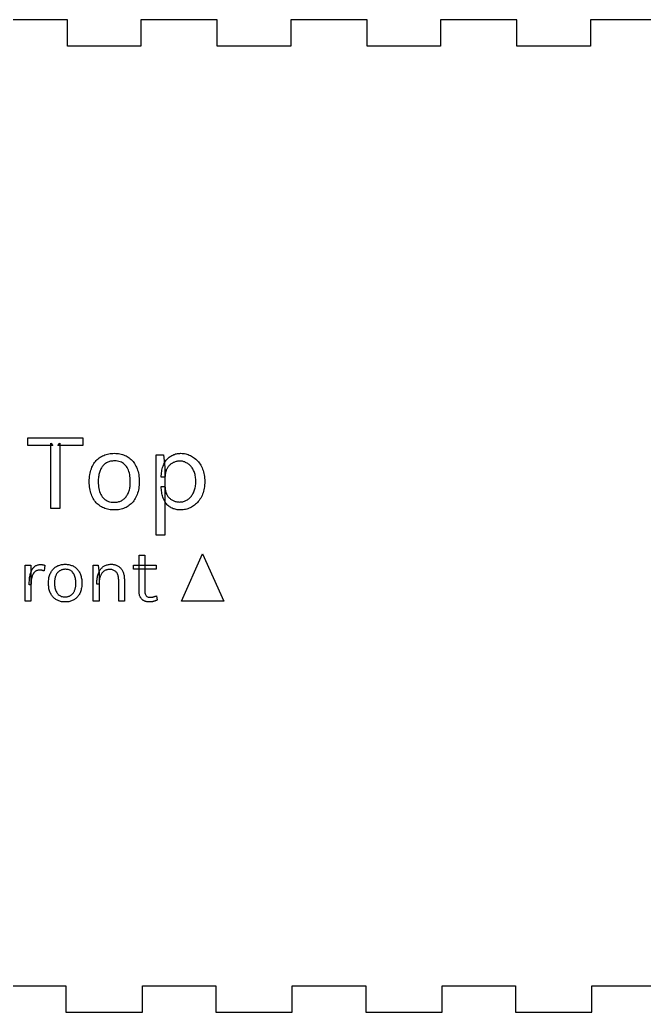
# Model space of a CAD drawing. Header units: millimetres. Extents: x 0 to 281, y 0 to 211.
# Drawn here: x 69.6 to 136.1, y 0 to 105.6 of the extents above; entities that cross this region are included whole.
import ezdxf

# ---------------------------------------------------------------- set-up
doc = ezdxf.new("R2010")
doc.units = ezdxf.units.MM
doc.layers.add('CUT', color=1, linetype='Continuous')
doc.layers.add('ENGRAVE', color=5, linetype='Continuous')

msp = doc.modelspace()

# ---------------------------------------------------------------- linework, layer by layer
at = {"layer": 'CUT'}
for p, q in [((74.66, 105.6), (66.54, 105.6)), ((74.66, 102.8), (74.66, 105.6)), ((90.62, 105.6), (82.49, 105.6)), ((82.49, 105.6), (82.49, 102.8)), ((90.62, 102.8), (90.62, 105.6)), ((106.57, 105.6), (98.44, 105.6)), ((98.44, 105.6), (98.44, 102.8)), ((106.57, 102.8), (106.57, 105.6)), ((122.52, 105.6), (114.4, 105.6)), ((114.4, 105.6), (114.4, 102.8)), ((122.52, 102.8), (122.52, 105.6)), ((138.47, 105.6), (130.35, 105.6)), ((130.35, 105.6), (130.35, 102.8)), ((82.49, 102.8), (74.66, 102.8)), ((98.44, 102.8), (90.62, 102.8)), ((114.4, 102.8), (106.57, 102.8)), ((130.35, 102.8), (122.52, 102.8)), ((66.69, 2.8), (74.51, 2.8)), ((74.51, 2.8), (74.51, 0)), ((82.64, 0), (82.64, 2.8)), ((82.64, 2.8), (90.47, 2.8)), ((90.47, 2.8), (90.47, 0)), ((98.59, 0), (98.59, 2.8)), ((98.59, 2.8), (106.42, 2.8)), ((106.42, 2.8), (106.42, 0)), ((114.55, 0), (114.55, 2.8)), ((114.55, 2.8), (122.37, 2.8)), ((122.37, 2.8), (122.37, 0)), ((130.5, 0), (130.5, 2.8)), ((130.5, 2.8), (138.4, 2.8)), ((74.51, 0), (82.64, 0)), ((90.47, 0), (98.59, 0)), ((106.42, 0), (114.55, 0)), ((122.37, 0), (130.5, 0))]:
    msp.add_line(p, q, dxfattribs=at)
at = {"layer": 'ENGRAVE'}
for p, q in [((70.46, 60.32), (70.46, 61.12)), ((70.46, 61.12), (76.31, 61.12)), ((73.12, 60.32), (70.46, 60.32)), ((72.91, 53.59), (72.91, 60.54)), ((72.91, 60.54), (73.12, 60.32)), ((73.12, 60.32), (73.12, 60.32)), ((73.63, 60.32), (73.84, 60.54)), ((76.31, 60.32), (73.63, 60.32)), ((73.84, 60.54), (73.84, 53.59)), ((76.31, 61.12), (76.31, 60.32)), ((78.28, 59.13), (78.4, 59.19)), ((78.4, 59.19), (78.53, 59.25)), ((78.53, 59.25), (78.65, 59.3)), ((78.65, 59.3), (78.79, 59.34)), ((78.79, 59.34), (78.92, 59.38)), ((78.92, 59.38), (79.06, 59.41)), ((79.06, 59.41), (79.2, 59.44)), ((79.2, 59.44), (79.35, 59.45)), ((79.35, 59.45), (79.5, 59.46)), ((79.5, 59.46), (79.65, 59.47)), ((79.65, 59.47), (79.65, 59.47)), ((79.65, 59.47), (79.8, 59.46)), ((79.8, 59.46), (79.95, 59.45)), ((79.95, 59.45), (80.1, 59.44)), ((80.1, 59.44), (80.24, 59.41)), ((80.24, 59.41), (80.38, 59.38)), ((80.38, 59.38), (80.51, 59.34)), ((80.51, 59.34), (80.64, 59.3)), ((80.64, 59.3), (80.77, 59.25)), ((80.77, 59.25), (80.9, 59.19)), ((80.9, 59.19), (81.02, 59.13)), ((84.12, 50.77), (84.12, 59.32)), ((84.12, 59.32), (84.9, 59.32)), ((84.9, 59.32), (85.05, 57.98)), ((85.59, 59.12), (85.68, 59.18)), ((85.68, 59.18), (85.78, 59.23)), ((85.78, 59.23), (85.87, 59.28)), ((85.87, 59.28), (85.98, 59.33)), ((85.98, 59.33), (86.08, 59.36)), ((86.08, 59.36), (86.18, 59.4)), ((86.18, 59.4), (86.29, 59.42)), ((86.29, 59.42), (86.4, 59.44)), ((86.4, 59.44), (86.51, 59.46)), ((86.51, 59.46), (86.62, 59.46)), ((86.62, 59.46), (86.74, 59.47)), ((86.74, 59.47), (86.74, 59.47)), ((86.74, 59.47), (86.87, 59.46)), ((86.87, 59.46), (87, 59.45)), ((87, 59.45), (87.13, 59.44)), ((87.13, 59.44), (87.26, 59.41)), ((87.26, 59.41), (87.39, 59.38)), ((87.39, 59.38), (87.51, 59.34)), ((87.51, 59.34), (87.63, 59.29)), ((87.63, 59.29), (87.76, 59.24)), ((87.76, 59.24), (87.87, 59.18)), ((87.87, 59.18), (87.99, 59.11)), ((77.26, 57.98), (77.33, 58.11)), ((77.33, 58.11), (77.4, 58.25)), ((77.4, 58.25), (77.48, 58.37)), ((77.48, 58.37), (77.56, 58.49)), ((77.56, 58.49), (77.65, 58.6)), ((77.65, 58.6), (77.74, 58.7)), ((77.74, 58.7), (77.84, 58.8)), ((77.84, 58.8), (77.94, 58.89)), ((77.94, 58.89), (78.05, 58.98)), ((78.05, 58.98), (78.16, 59.05)), ((78.16, 59.05), (78.28, 59.13)), ((78.45, 58.15), (78.39, 58.07)), ((78.51, 58.22), (78.45, 58.15)), ((78.58, 58.28), (78.51, 58.22)), ((78.65, 58.34), (78.58, 58.28)), ((78.73, 58.4), (78.65, 58.34)), ((78.81, 58.45), (78.73, 58.4)), ((78.89, 58.49), (78.81, 58.45)), ((78.97, 58.53), (78.89, 58.49)), ((79.06, 58.57), (78.97, 58.53)), ((79.16, 58.6), (79.06, 58.57)), ((79.25, 58.62), (79.16, 58.6)), ((79.35, 58.64), (79.25, 58.62)), ((79.46, 58.65), (79.35, 58.64)), ((79.56, 58.66), (79.46, 58.65)), ((79.68, 58.66), (79.56, 58.66)), ((79.84, 58.66), (79.68, 58.66)), ((79.68, 58.66), (79.68, 58.66)), ((79.99, 58.64), (79.84, 58.66)), ((80.14, 58.61), (79.99, 58.64)), ((80.28, 58.57), (80.14, 58.61)), ((80.41, 58.52), (80.28, 58.57)), ((80.53, 58.45), (80.41, 58.52)), ((80.65, 58.37), (80.53, 58.45)), ((80.75, 58.29), (80.65, 58.37)), ((80.85, 58.18), (80.75, 58.29)), ((80.94, 58.07), (80.85, 58.18)), ((81.02, 59.13), (81.14, 59.05)), ((81.14, 59.05), (81.25, 58.98)), ((81.25, 58.98), (81.36, 58.89)), ((81.36, 58.89), (81.46, 58.8)), ((81.46, 58.8), (81.55, 58.7)), ((81.55, 58.7), (81.65, 58.6)), ((81.65, 58.6), (81.73, 58.49)), ((81.73, 58.49), (81.82, 58.37)), ((81.82, 58.37), (81.89, 58.25)), ((81.89, 58.25), (81.96, 58.11)), ((81.96, 58.11), (82.03, 57.98)), ((84.79, 57.96), (84.84, 58.09)), ((84.84, 58.09), (84.88, 58.21)), ((84.88, 58.21), (84.93, 58.32)), ((84.93, 58.32), (84.99, 58.44)), ((84.99, 58.44), (85.05, 58.54)), ((85.05, 58.54), (85.12, 58.64)), ((85.12, 58.64), (85.18, 58.73)), ((85.18, 58.73), (85.26, 58.82)), ((85.26, 58.82), (85.33, 58.9)), ((85.33, 58.9), (85.42, 58.98)), ((85.42, 58.98), (85.5, 59.05)), ((85.47, 58.14), (85.42, 58.07)), ((85.53, 58.2), (85.47, 58.14)), ((85.5, 59.05), (85.59, 59.12)), ((85.59, 58.25), (85.53, 58.2)), ((85.65, 58.31), (85.59, 58.25)), ((85.72, 58.35), (85.65, 58.31)), ((85.78, 58.4), (85.72, 58.35)), ((85.85, 58.44), (85.78, 58.4)), ((85.93, 58.48), (85.85, 58.44)), ((86, 58.51), (85.93, 58.48)), ((86.07, 58.54), (86, 58.51)), ((86.15, 58.57), (86.07, 58.54)), ((86.23, 58.59), (86.15, 58.57)), ((86.3, 58.61), (86.23, 58.59)), ((86.38, 58.62), (86.3, 58.61)), ((86.46, 58.63), (86.38, 58.62)), ((86.54, 58.64), (86.46, 58.63)), ((86.62, 58.64), (86.54, 58.64)), ((86.71, 58.64), (86.62, 58.64)), ((86.62, 58.64), (86.62, 58.64)), ((86.81, 58.63), (86.71, 58.64)), ((86.9, 58.62), (86.81, 58.63)), ((86.99, 58.6), (86.9, 58.62)), ((87.07, 58.58), (86.99, 58.6)), ((87.16, 58.55), (87.07, 58.58)), ((87.24, 58.51), (87.16, 58.55)), ((87.32, 58.47), (87.24, 58.51)), ((87.4, 58.43), (87.32, 58.47)), ((87.48, 58.38), (87.4, 58.43)), ((87.56, 58.33), (87.48, 58.38)), ((87.63, 58.27), (87.56, 58.33)), ((87.7, 58.21), (87.63, 58.27)), ((87.77, 58.14), (87.7, 58.21)), ((87.83, 58.07), (87.77, 58.14)), ((87.99, 59.11), (88.1, 59.03)), ((88.1, 59.03), (88.21, 58.95)), ((88.21, 58.95), (88.32, 58.86)), ((88.32, 58.86), (88.42, 58.77)), ((88.42, 58.77), (88.52, 58.67)), ((88.52, 58.67), (88.61, 58.56)), ((88.61, 58.56), (88.69, 58.45)), ((88.69, 58.45), (88.78, 58.33)), ((88.78, 58.33), (88.86, 58.21)), ((88.86, 58.21), (88.93, 58.08)), ((77.01, 57.02), (77.04, 57.2)), ((77.04, 57.2), (77.07, 57.37)), ((77.07, 57.37), (77.11, 57.53)), ((77.11, 57.53), (77.15, 57.68)), ((77.15, 57.68), (77.21, 57.83)), ((77.21, 57.83), (77.26, 57.98)), ((77.99, 57.09), (77.97, 56.97)), ((78.01, 57.21), (77.99, 57.09)), ((78.04, 57.32), (78.01, 57.21)), ((78.07, 57.43), (78.04, 57.32)), ((78.1, 57.53), (78.07, 57.43)), ((78.14, 57.63), (78.1, 57.53)), ((78.18, 57.73), (78.14, 57.63)), ((78.23, 57.82), (78.18, 57.73)), ((78.28, 57.91), (78.23, 57.82)), ((78.33, 57.99), (78.28, 57.91)), ((78.39, 58.07), (78.33, 57.99)), ((81.02, 57.95), (80.94, 58.07)), ((81.09, 57.82), (81.02, 57.95)), ((81.15, 57.68), (81.09, 57.82)), ((81.21, 57.53), (81.15, 57.68)), ((81.26, 57.37), (81.21, 57.53)), ((81.29, 57.21), (81.26, 57.37)), ((81.32, 57.03), (81.29, 57.21)), ((81.35, 56.85), (81.32, 57.03)), ((82.03, 57.98), (82.09, 57.83)), ((82.09, 57.83), (82.14, 57.68)), ((82.14, 57.68), (82.18, 57.53)), ((82.18, 57.53), (82.22, 57.37)), ((82.22, 57.37), (82.25, 57.2)), ((82.25, 57.2), (82.28, 57.02)), ((84.66, 57.09), (84.67, 57.25)), ((84.66, 56.92), (84.66, 57.09)), ((84.67, 57.25), (84.68, 57.4)), ((84.68, 57.4), (84.7, 57.55)), ((84.7, 57.55), (84.73, 57.69)), ((84.73, 57.69), (84.76, 57.83)), ((84.76, 57.83), (84.79, 57.96)), ((85.05, 57.98), (85.05, 50.77)), ((85.06, 57.03), (85.05, 56.92)), ((85.07, 57.24), (85.06, 57.14)), ((85.06, 57.14), (85.06, 57.03)), ((85.09, 57.34), (85.07, 57.24)), ((85.11, 57.44), (85.09, 57.34)), ((85.13, 57.53), (85.11, 57.44)), ((85.16, 57.62), (85.13, 57.53)), ((85.19, 57.7), (85.16, 57.62)), ((85.23, 57.78), (85.19, 57.7)), ((85.27, 57.86), (85.23, 57.78)), ((85.32, 57.94), (85.27, 57.86)), ((85.37, 58.01), (85.32, 57.94)), ((85.42, 58.07), (85.37, 58.01)), ((87.89, 57.99), (87.83, 58.07)), ((87.95, 57.91), (87.89, 57.99)), ((88, 57.82), (87.95, 57.91)), ((88.05, 57.73), (88, 57.82)), ((88.1, 57.64), (88.05, 57.73)), ((88.15, 57.54), (88.1, 57.64)), ((88.18, 57.44), (88.15, 57.54)), ((88.22, 57.33), (88.18, 57.44)), ((88.25, 57.22), (88.22, 57.33)), ((88.27, 57.1), (88.25, 57.22)), ((88.29, 56.98), (88.27, 57.1)), ((88.93, 58.08), (89, 57.94)), ((89, 57.94), (89.06, 57.8)), ((89.06, 57.8), (89.11, 57.65)), ((89.11, 57.65), (89.16, 57.5)), ((89.16, 57.5), (89.2, 57.34)), ((89.2, 57.34), (89.23, 57.17)), ((89.23, 57.17), (89.26, 57.01)), ((76.98, 56.46), (76.99, 56.65)), ((76.99, 56.26), (76.98, 56.46)), ((76.98, 56.46), (76.98, 56.46)), ((76.99, 56.65), (77, 56.84)), ((77, 56.07), (76.99, 56.26)), ((77, 56.84), (77.01, 57.02)), ((77.01, 55.89), (77, 56.07)), ((77.95, 56.72), (77.94, 56.59)), ((77.94, 56.59), (77.94, 56.46)), ((77.94, 56.46), (77.94, 56.46)), ((77.94, 56.46), (77.94, 56.26)), ((77.94, 56.26), (77.96, 56.07)), ((77.96, 56.85), (77.95, 56.72)), ((77.97, 56.97), (77.96, 56.85)), ((77.96, 56.07), (77.98, 55.89)), ((81.33, 55.94), (81.34, 56.07)), ((81.34, 56.07), (81.35, 56.19)), ((81.36, 56.66), (81.35, 56.85)), ((81.35, 56.19), (81.36, 56.32)), ((81.36, 56.46), (81.36, 56.66)), ((81.36, 56.32), (81.36, 56.46)), ((81.36, 56.46), (81.36, 56.46)), ((82.28, 57.02), (82.29, 56.84)), ((82.29, 56.07), (82.28, 55.89)), ((82.29, 56.84), (82.3, 56.65)), ((82.3, 56.26), (82.29, 56.07)), ((82.3, 56.65), (82.31, 56.46)), ((82.31, 56.46), (82.3, 56.26)), ((82.31, 56.46), (82.31, 56.46)), ((85.05, 56.92), (84.66, 56.92)), ((85.05, 56.92), (85.05, 56.92)), ((88.31, 56.86), (88.29, 56.98)), ((88.29, 55.93), (88.31, 56.06)), ((88.32, 56.73), (88.31, 56.86)), ((88.31, 56.06), (88.32, 56.19)), ((88.33, 56.6), (88.32, 56.73)), ((88.32, 56.19), (88.33, 56.33)), ((88.33, 56.47), (88.33, 56.6)), ((88.33, 56.33), (88.33, 56.47)), ((88.33, 56.47), (88.33, 56.47)), ((89.26, 57.01), (89.27, 56.83)), ((89.27, 56.1), (89.26, 55.92)), ((89.27, 56.83), (89.28, 56.65)), ((89.28, 56.28), (89.27, 56.1)), ((89.28, 56.65), (89.29, 56.47)), ((89.29, 56.47), (89.28, 56.28)), ((89.29, 56.47), (89.29, 56.47)), ((77.04, 55.72), (77.01, 55.89)), ((77.07, 55.55), (77.04, 55.72)), ((77.11, 55.39), (77.07, 55.55)), ((77.15, 55.23), (77.11, 55.39)), ((77.21, 55.08), (77.15, 55.23)), ((77.26, 54.94), (77.21, 55.08)), ((77.33, 54.8), (77.26, 54.94)), ((77.98, 55.89), (78.01, 55.71)), ((78.01, 55.71), (78.05, 55.55)), ((78.05, 55.55), (78.09, 55.39)), ((78.09, 55.39), (78.15, 55.24)), ((78.15, 55.24), (78.21, 55.1)), ((78.21, 55.1), (78.29, 54.97)), ((78.29, 54.97), (78.37, 54.85)), ((80.91, 54.85), (80.97, 54.93)), ((80.97, 54.93), (81.02, 55.01)), ((81.02, 55.01), (81.07, 55.1)), ((81.07, 55.1), (81.12, 55.19)), ((81.12, 55.19), (81.16, 55.29)), ((81.16, 55.29), (81.2, 55.39)), ((81.2, 55.39), (81.23, 55.49)), ((81.23, 55.49), (81.26, 55.6)), ((81.26, 55.6), (81.29, 55.71)), ((81.29, 55.71), (81.31, 55.82)), ((81.31, 55.82), (81.33, 55.94)), ((82.03, 54.94), (81.96, 54.8)), ((82.09, 55.08), (82.03, 54.94)), ((82.14, 55.23), (82.09, 55.08)), ((82.18, 55.39), (82.14, 55.23)), ((82.22, 55.55), (82.18, 55.39)), ((82.25, 55.72), (82.22, 55.55)), ((82.28, 55.89), (82.25, 55.72)), ((84.66, 55.77), (84.66, 55.93)), ((84.66, 55.93), (84.66, 55.93)), ((84.66, 55.93), (85.05, 55.93)), ((84.67, 55.62), (84.66, 55.77)), ((84.68, 55.47), (84.67, 55.62)), ((84.7, 55.33), (84.68, 55.47)), ((84.72, 55.19), (84.7, 55.33)), ((84.75, 55.06), (84.72, 55.19)), ((84.78, 54.93), (84.75, 55.06)), ((84.82, 54.81), (84.78, 54.93)), ((85.05, 55.93), (85.06, 55.82)), ((85.06, 55.82), (85.06, 55.72)), ((85.06, 55.72), (85.07, 55.62)), ((85.07, 55.62), (85.09, 55.53)), ((85.09, 55.53), (85.11, 55.44)), ((85.11, 55.44), (85.13, 55.35)), ((85.13, 55.35), (85.16, 55.26)), ((85.16, 55.26), (85.19, 55.18)), ((85.19, 55.18), (85.23, 55.1)), ((85.23, 55.1), (85.27, 55.03)), ((85.27, 55.03), (85.32, 54.96)), ((85.32, 54.96), (85.37, 54.89)), ((87.79, 54.84), (87.86, 54.92)), ((87.86, 54.92), (87.92, 55)), ((87.92, 55), (87.97, 55.08)), ((87.97, 55.08), (88.03, 55.17)), ((88.03, 55.17), (88.08, 55.27)), ((88.08, 55.27), (88.13, 55.37)), ((88.13, 55.37), (88.17, 55.47)), ((88.17, 55.47), (88.21, 55.58)), ((88.21, 55.58), (88.24, 55.69)), ((88.24, 55.69), (88.27, 55.81)), ((88.27, 55.81), (88.29, 55.93)), ((89, 54.98), (88.93, 54.84)), ((89.06, 55.12), (89, 54.98)), ((89.11, 55.27), (89.06, 55.12)), ((89.16, 55.43), (89.11, 55.27)), ((89.2, 55.59), (89.16, 55.43)), ((89.23, 55.75), (89.2, 55.59)), ((89.26, 55.92), (89.23, 55.75)), ((77.4, 54.67), (77.33, 54.8)), ((77.48, 54.54), (77.4, 54.67)), ((77.56, 54.43), (77.48, 54.54)), ((77.65, 54.31), (77.56, 54.43)), ((77.74, 54.21), (77.65, 54.31)), ((77.84, 54.11), (77.74, 54.21)), ((77.94, 54.02), (77.84, 54.11)), ((78.05, 53.94), (77.94, 54.02)), ((78.16, 53.86), (78.05, 53.94)), ((78.28, 53.79), (78.16, 53.86)), ((78.37, 54.85), (78.46, 54.74)), ((78.46, 54.74), (78.56, 54.64)), ((78.56, 54.64), (78.66, 54.55)), ((78.66, 54.55), (78.77, 54.47)), ((78.77, 54.47), (78.9, 54.41)), ((78.9, 54.41), (79.03, 54.35)), ((79.03, 54.35), (79.16, 54.31)), ((79.16, 54.31), (79.31, 54.28)), ((79.31, 54.28), (79.46, 54.27)), ((79.46, 54.27), (79.63, 54.26)), ((79.63, 54.26), (79.63, 54.26)), ((79.63, 54.26), (79.74, 54.26)), ((79.63, 54.26), (79.63, 54.26)), ((79.74, 54.26), (79.84, 54.27)), ((79.84, 54.27), (79.95, 54.28)), ((79.95, 54.28), (80.05, 54.3)), ((80.05, 54.3), (80.14, 54.33)), ((80.14, 54.33), (80.23, 54.36)), ((80.23, 54.36), (80.32, 54.39)), ((80.32, 54.39), (80.41, 54.43)), ((80.41, 54.43), (80.49, 54.48)), ((80.49, 54.48), (80.57, 54.53)), ((80.57, 54.53), (80.65, 54.58)), ((80.65, 54.58), (80.72, 54.64)), ((80.72, 54.64), (80.79, 54.71)), ((80.79, 54.71), (80.85, 54.78)), ((80.85, 54.78), (80.91, 54.85)), ((81.14, 53.86), (81.02, 53.79)), ((81.25, 53.94), (81.14, 53.86)), ((81.36, 54.02), (81.25, 53.94)), ((81.46, 54.11), (81.36, 54.02)), ((81.55, 54.21), (81.46, 54.11)), ((81.65, 54.31), (81.55, 54.21)), ((81.73, 54.43), (81.65, 54.31)), ((81.82, 54.54), (81.73, 54.43)), ((81.89, 54.67), (81.82, 54.54)), ((81.96, 54.8), (81.89, 54.67)), ((84.86, 54.69), (84.82, 54.81)), ((84.91, 54.57), (84.86, 54.69)), ((84.96, 54.47), (84.91, 54.57)), ((85.02, 54.36), (84.96, 54.47)), ((85.08, 54.27), (85.02, 54.36)), ((85.15, 54.17), (85.08, 54.27)), ((85.21, 54.09), (85.15, 54.17)), ((85.29, 54), (85.21, 54.09)), ((85.37, 53.93), (85.29, 54)), ((85.37, 54.89), (85.42, 54.82)), ((85.45, 53.86), (85.37, 53.93)), ((85.42, 54.82), (85.47, 54.76)), ((85.53, 53.79), (85.45, 53.86)), ((85.47, 54.76), (85.53, 54.71)), ((85.53, 54.71), (85.59, 54.65)), ((85.59, 54.65), (85.65, 54.6)), ((85.65, 54.6), (85.72, 54.56)), ((85.72, 54.56), (85.78, 54.51)), ((85.78, 54.51), (85.85, 54.47)), ((85.85, 54.47), (85.92, 54.44)), ((85.92, 54.44), (86, 54.4)), ((86, 54.4), (86.07, 54.38)), ((86.07, 54.38), (86.14, 54.35)), ((86.14, 54.35), (86.22, 54.33)), ((86.22, 54.33), (86.3, 54.31)), ((86.3, 54.31), (86.37, 54.3)), ((86.37, 54.3), (86.45, 54.29)), ((86.45, 54.29), (86.53, 54.29)), ((86.53, 54.29), (86.61, 54.28)), ((86.61, 54.28), (86.69, 54.29)), ((86.61, 54.28), (86.61, 54.28)), ((86.69, 54.29), (86.78, 54.29)), ((86.78, 54.29), (86.86, 54.31)), ((86.86, 54.31), (86.95, 54.32)), ((86.95, 54.32), (87.03, 54.35)), ((87.03, 54.35), (87.11, 54.37)), ((87.11, 54.37), (87.19, 54.41)), ((87.19, 54.41), (87.27, 54.44)), ((87.27, 54.44), (87.35, 54.49)), ((87.35, 54.49), (87.43, 54.53)), ((87.43, 54.53), (87.51, 54.58)), ((87.51, 54.58), (87.59, 54.64)), ((87.59, 54.64), (87.66, 54.7)), ((87.66, 54.7), (87.73, 54.77)), ((87.73, 54.77), (87.79, 54.84)), ((88.09, 53.88), (87.98, 53.8)), ((88.2, 53.96), (88.09, 53.88)), ((88.31, 54.05), (88.2, 53.96)), ((88.41, 54.14), (88.31, 54.05)), ((88.51, 54.24), (88.41, 54.14)), ((88.6, 54.35), (88.51, 54.24)), ((88.69, 54.46), (88.6, 54.35)), ((88.77, 54.58), (88.69, 54.46)), ((88.85, 54.71), (88.77, 54.58)), ((88.93, 54.84), (88.85, 54.71)), ((73.84, 53.59), (72.91, 53.59)), ((78.4, 53.72), (78.28, 53.79)), ((78.53, 53.66), (78.4, 53.72)), ((78.65, 53.61), (78.53, 53.66)), ((78.79, 53.57), (78.65, 53.61)), ((78.92, 53.53), (78.79, 53.57)), ((79.06, 53.5), (78.92, 53.53)), ((79.2, 53.47), (79.06, 53.5)), ((79.35, 53.46), (79.2, 53.47)), ((79.5, 53.45), (79.35, 53.46)), ((79.65, 53.44), (79.5, 53.45)), ((79.8, 53.45), (79.65, 53.44)), ((79.65, 53.44), (79.65, 53.44)), ((79.65, 53.44), (79.65, 53.44)), ((79.95, 53.46), (79.8, 53.45)), ((80.1, 53.47), (79.95, 53.46)), ((80.24, 53.5), (80.1, 53.47)), ((80.38, 53.53), (80.24, 53.5)), ((80.51, 53.57), (80.38, 53.53)), ((80.64, 53.61), (80.51, 53.57)), ((80.77, 53.66), (80.64, 53.61)), ((80.9, 53.72), (80.77, 53.66)), ((81.02, 53.79), (80.9, 53.72)), ((85.62, 53.73), (85.53, 53.79)), ((85.72, 53.68), (85.62, 53.73)), ((85.82, 53.63), (85.72, 53.68)), ((85.92, 53.58), (85.82, 53.63)), ((86.02, 53.55), (85.92, 53.58)), ((86.13, 53.52), (86.02, 53.55)), ((86.24, 53.49), (86.13, 53.52)), ((86.35, 53.47), (86.24, 53.49)), ((86.47, 53.46), (86.35, 53.47)), ((86.59, 53.45), (86.47, 53.46)), ((86.72, 53.44), (86.59, 53.45)), ((86.85, 53.45), (86.72, 53.44)), ((86.72, 53.44), (86.72, 53.44)), ((86.72, 53.44), (86.72, 53.44)), ((86.98, 53.46), (86.85, 53.45)), ((87.11, 53.48), (86.98, 53.46)), ((87.24, 53.5), (87.11, 53.48)), ((87.37, 53.53), (87.24, 53.5)), ((87.5, 53.57), (87.37, 53.53)), ((87.62, 53.62), (87.5, 53.57)), ((87.74, 53.67), (87.62, 53.62)), ((87.86, 53.74), (87.74, 53.67)), ((87.98, 53.8), (87.86, 53.74)), ((85.05, 50.77), (84.12, 50.77)), ((85.05, 50.77), (85.05, 50.77)), ((82.3, 44.73), (82.3, 48.63)), ((82.3, 48.63), (82.91, 48.63)), ((82.91, 48.63), (82.91, 44.74)), ((86.81, 43.74), (89.06, 48.77)), ((89.06, 48.77), (91.31, 43.74)), ((89.06, 48.77), (89.06, 48.77)), ((70.16, 43.74), (70.16, 47.58)), ((70.16, 47.58), (70.78, 47.58)), ((70.78, 47.58), (70.78, 43.74)), ((71.25, 47.49), (71.31, 47.52)), ((71.31, 47.52), (71.38, 47.55)), ((71.38, 47.55), (71.44, 47.58)), ((71.44, 47.58), (71.51, 47.6)), ((71.51, 47.6), (71.58, 47.62)), ((71.58, 47.62), (71.65, 47.63)), ((71.65, 47.63), (71.72, 47.64)), ((71.72, 47.64), (71.8, 47.64)), ((71.8, 47.64), (71.8, 47.64)), ((71.8, 47.64), (71.82, 47.64)), ((71.82, 47.64), (71.85, 47.64)), ((71.85, 47.64), (71.87, 47.64)), ((71.87, 47.64), (71.9, 47.64)), ((71.9, 47.64), (71.92, 47.63)), ((71.92, 47.63), (71.94, 47.63)), ((71.94, 47.63), (71.97, 47.63)), ((71.97, 47.63), (71.99, 47.63)), ((71.99, 47.63), (72.01, 47.62)), ((72.01, 47.62), (72.03, 47.62)), ((72.03, 47.62), (72.05, 47.62)), ((72.05, 47.62), (72.07, 47.61)), ((72.07, 47.61), (72.09, 47.61)), ((72.09, 47.61), (72.12, 47.6)), ((72.12, 47.6), (72.14, 47.6)), ((72.14, 47.6), (72.16, 47.59)), ((72.16, 47.59), (72.18, 47.59)), ((72.18, 47.59), (72.2, 47.58)), ((72.2, 47.58), (72.22, 47.57)), ((72.24, 47.57), (72.2, 46.95)), ((72.22, 47.57), (72.24, 47.57)), ((72.24, 47.57), (72.24, 47.57)), ((73.68, 47.52), (73.76, 47.55)), ((73.76, 47.55), (73.85, 47.58)), ((73.85, 47.58), (73.94, 47.61)), ((73.94, 47.61), (74.03, 47.63)), ((74.03, 47.63), (74.13, 47.64)), ((74.13, 47.64), (74.22, 47.65)), ((74.22, 47.65), (74.32, 47.66)), ((74.32, 47.66), (74.43, 47.66)), ((74.43, 47.66), (74.43, 47.66)), ((74.43, 47.66), (74.53, 47.66)), ((74.53, 47.66), (74.63, 47.65)), ((74.63, 47.65), (74.72, 47.64)), ((74.72, 47.64), (74.82, 47.63)), ((74.82, 47.63), (74.91, 47.61)), ((74.91, 47.61), (75, 47.58)), ((75, 47.58), (75.09, 47.55)), ((75.09, 47.55), (75.17, 47.52)), ((77.4, 43.74), (77.4, 47.57)), ((77.4, 47.57), (77.94, 47.57)), ((77.94, 47.57), (78.03, 46.69)), ((78.62, 47.5), (78.69, 47.54)), ((78.69, 47.54), (78.77, 47.57)), ((78.77, 47.57), (78.85, 47.6)), ((78.85, 47.6), (78.93, 47.62)), ((78.93, 47.62), (79.02, 47.64)), ((79.02, 47.64), (79.11, 47.65)), ((79.11, 47.65), (79.2, 47.66)), ((79.2, 47.66), (79.3, 47.66)), ((79.3, 47.66), (79.3, 47.66)), ((79.3, 47.66), (79.38, 47.66)), ((79.38, 47.66), (79.47, 47.66)), ((79.47, 47.66), (79.55, 47.65)), ((79.55, 47.65), (79.64, 47.63)), ((79.64, 47.63), (79.71, 47.61)), ((79.71, 47.61), (79.79, 47.59)), ((79.79, 47.59), (79.86, 47.56)), ((79.86, 47.56), (79.93, 47.53)), ((79.93, 47.53), (80, 47.5)), ((81.68, 47.14), (81.68, 47.57)), ((81.68, 47.57), (84.12, 47.57)), ((84.12, 47.57), (84.12, 47.14)), ((70.66, 46.37), (70.68, 46.48)), ((70.68, 46.48), (70.71, 46.58)), ((70.71, 46.58), (70.73, 46.68)), ((70.73, 46.68), (70.76, 46.78)), ((70.76, 46.78), (70.79, 46.86)), ((70.79, 46.86), (70.83, 46.95)), ((70.83, 46.95), (70.87, 47.03)), ((70.87, 47.03), (70.91, 47.1)), ((70.91, 47.1), (70.95, 47.17)), ((70.94, 46.5), (70.92, 46.43)), ((70.97, 46.56), (70.94, 46.5)), ((70.95, 47.17), (70.99, 47.24)), ((71, 46.61), (70.97, 46.56)), ((70.99, 47.24), (71.04, 47.3)), ((71.03, 46.67), (71, 46.61)), ((71.07, 46.71), (71.03, 46.67)), ((71.04, 47.3), (71.09, 47.35)), ((71.1, 46.76), (71.07, 46.71)), ((71.09, 47.35), (71.14, 47.4)), ((71.14, 46.81), (71.1, 46.76)), ((71.14, 47.4), (71.2, 47.45)), ((71.18, 46.85), (71.14, 46.81)), ((71.22, 46.88), (71.18, 46.85)), ((71.2, 47.45), (71.25, 47.49)), ((71.27, 46.92), (71.22, 46.88)), ((71.32, 46.95), (71.27, 46.92)), ((71.37, 46.97), (71.32, 46.95)), ((71.42, 46.99), (71.37, 46.97)), ((71.48, 47.01), (71.42, 46.99)), ((71.53, 47.02), (71.48, 47.01)), ((71.6, 47.03), (71.53, 47.02)), ((71.66, 47.04), (71.6, 47.03)), ((71.73, 47.04), (71.66, 47.04)), ((71.75, 47.04), (71.73, 47.04)), ((71.73, 47.04), (71.73, 47.04)), ((71.77, 47.04), (71.75, 47.04)), ((71.79, 47.04), (71.77, 47.04)), ((71.81, 47.04), (71.79, 47.04)), ((71.84, 47.03), (71.81, 47.04)), ((71.86, 47.03), (71.84, 47.03)), ((71.89, 47.03), (71.86, 47.03)), ((71.91, 47.02), (71.89, 47.03)), ((71.94, 47.02), (71.91, 47.02)), ((71.96, 47.01), (71.94, 47.02)), ((71.99, 47.01), (71.96, 47.01)), ((72.01, 47), (71.99, 47.01)), ((72.04, 47), (72.01, 47)), ((72.06, 46.99), (72.04, 47)), ((72.09, 46.98), (72.06, 46.99)), ((72.11, 46.98), (72.09, 46.98)), ((72.14, 46.97), (72.11, 46.98)), ((72.16, 46.97), (72.14, 46.97)), ((72.18, 46.96), (72.16, 46.97)), ((72.2, 46.95), (72.18, 46.96)), ((72.73, 46.37), (72.76, 46.47)), ((72.76, 46.47), (72.8, 46.57)), ((72.8, 46.57), (72.83, 46.67)), ((72.83, 46.67), (72.88, 46.76)), ((72.88, 46.76), (72.93, 46.85)), ((72.93, 46.85), (72.98, 46.93)), ((72.98, 46.93), (73.03, 47.01)), ((73.03, 47.01), (73.09, 47.08)), ((73.09, 47.08), (73.15, 47.15)), ((73.15, 47.15), (73.22, 47.22)), ((73.22, 47.22), (73.29, 47.28)), ((73.29, 47.28), (73.36, 47.34)), ((73.36, 47.34), (73.43, 47.39)), ((73.45, 46.51), (73.42, 46.44)), ((73.43, 47.39), (73.51, 47.44)), ((73.48, 46.57), (73.45, 46.51)), ((73.51, 46.63), (73.48, 46.57)), ((73.51, 47.44), (73.59, 47.48)), ((73.55, 46.68), (73.51, 46.63)), ((73.58, 46.73), (73.55, 46.68)), ((73.62, 46.78), (73.58, 46.73)), ((73.59, 47.48), (73.68, 47.52)), ((73.67, 46.83), (73.62, 46.78)), ((73.71, 46.87), (73.67, 46.83)), ((73.76, 46.91), (73.71, 46.87)), ((73.81, 46.95), (73.76, 46.91)), ((73.86, 46.98), (73.81, 46.95)), ((73.92, 47.01), (73.86, 46.98)), ((73.98, 47.04), (73.92, 47.01)), ((74.03, 47.06), (73.98, 47.04)), ((74.1, 47.08), (74.03, 47.06)), ((74.16, 47.1), (74.1, 47.08)), ((74.23, 47.11), (74.16, 47.1)), ((74.3, 47.12), (74.23, 47.11)), ((74.37, 47.13), (74.3, 47.12)), ((74.44, 47.13), (74.37, 47.13)), ((74.55, 47.12), (74.44, 47.13)), ((74.44, 47.13), (74.44, 47.13)), ((74.65, 47.11), (74.55, 47.12)), ((74.75, 47.09), (74.65, 47.11)), ((74.84, 47.06), (74.75, 47.09)), ((74.93, 47.03), (74.84, 47.06)), ((75.01, 46.99), (74.93, 47.03)), ((75.09, 46.93), (75.01, 46.99)), ((75.16, 46.88), (75.09, 46.93)), ((75.22, 46.81), (75.16, 46.88)), ((75.17, 47.52), (75.26, 47.48)), ((75.28, 46.73), (75.22, 46.81)), ((75.26, 47.48), (75.34, 47.44)), ((75.34, 46.65), (75.28, 46.73)), ((75.34, 47.44), (75.42, 47.39)), ((75.38, 46.56), (75.34, 46.65)), ((75.43, 46.47), (75.38, 46.56)), ((75.42, 47.39), (75.49, 47.34)), ((75.46, 46.37), (75.43, 46.47)), ((75.49, 47.34), (75.56, 47.28)), ((75.56, 47.28), (75.63, 47.22)), ((75.63, 47.22), (75.69, 47.15)), ((75.69, 47.15), (75.76, 47.08)), ((75.76, 47.08), (75.81, 47.01)), ((75.81, 47.01), (75.87, 46.93)), ((75.87, 46.93), (75.92, 46.85)), ((75.92, 46.85), (75.97, 46.76)), ((75.97, 46.76), (76.01, 46.67)), ((76.01, 46.67), (76.05, 46.57)), ((76.05, 46.57), (76.08, 46.47)), ((76.08, 46.47), (76.11, 46.37)), ((77.87, 46.39), (77.9, 46.49)), ((77.9, 46.49), (77.93, 46.6)), ((77.93, 46.6), (77.96, 46.69)), ((77.96, 46.69), (78, 46.78)), ((78, 46.78), (78.04, 46.87)), ((78.03, 46.69), (78.03, 43.74)), ((78.04, 46.87), (78.08, 46.95)), ((78.08, 46.95), (78.13, 47.03)), ((78.13, 47.03), (78.18, 47.11)), ((78.18, 47.11), (78.23, 47.18)), ((78.22, 46.52), (78.19, 46.45)), ((78.25, 46.58), (78.22, 46.52)), ((78.23, 47.18), (78.29, 47.24)), ((78.29, 46.64), (78.25, 46.58)), ((78.29, 47.24), (78.35, 47.3)), ((78.33, 46.7), (78.29, 46.64)), ((78.37, 46.75), (78.33, 46.7)), ((78.35, 47.3), (78.41, 47.36)), ((78.41, 46.8), (78.37, 46.75)), ((78.41, 47.36), (78.48, 47.41)), ((78.45, 46.84), (78.41, 46.8)), ((78.5, 46.88), (78.45, 46.84)), ((78.48, 47.41), (78.54, 47.46)), ((78.55, 46.92), (78.5, 46.88)), ((78.54, 47.46), (78.62, 47.5)), ((78.6, 46.96), (78.55, 46.92)), ((78.65, 46.99), (78.6, 46.96)), ((78.71, 47.02), (78.65, 46.99)), ((78.77, 47.04), (78.71, 47.02)), ((78.82, 47.06), (78.77, 47.04)), ((78.88, 47.08), (78.82, 47.06)), ((78.95, 47.09), (78.88, 47.08)), ((79.01, 47.1), (78.95, 47.09)), ((79.08, 47.11), (79.01, 47.1)), ((79.14, 47.11), (79.08, 47.11)), ((79.23, 47.11), (79.14, 47.11)), ((79.14, 47.11), (79.14, 47.11)), ((79.32, 47.1), (79.23, 47.11)), ((79.4, 47.09), (79.32, 47.1)), ((79.47, 47.07), (79.4, 47.09)), ((79.55, 47.04), (79.47, 47.07)), ((79.62, 47.01), (79.55, 47.04)), ((79.68, 46.97), (79.62, 47.01)), ((79.74, 46.93), (79.68, 46.97)), ((79.8, 46.88), (79.74, 46.93)), ((79.86, 46.83), (79.8, 46.88)), ((79.91, 46.77), (79.86, 46.83)), ((79.95, 46.7), (79.91, 46.77)), ((79.99, 46.63), (79.95, 46.7)), ((80.02, 46.55), (79.99, 46.63)), ((80, 47.5), (80.07, 47.46)), ((80.05, 46.47), (80.02, 46.55)), ((80.08, 46.39), (80.05, 46.47)), ((80.07, 47.46), (80.13, 47.42)), ((80.13, 47.42), (80.19, 47.37)), ((80.19, 47.37), (80.25, 47.32)), ((80.25, 47.32), (80.3, 47.27)), ((80.3, 47.27), (80.35, 47.22)), ((80.35, 47.22), (80.4, 47.16)), ((80.4, 47.16), (80.44, 47.09)), ((80.44, 47.09), (80.48, 47.03)), ((80.48, 47.03), (80.52, 46.96)), ((80.52, 46.96), (80.56, 46.88)), ((80.56, 46.88), (80.59, 46.81)), ((80.59, 46.81), (80.62, 46.73)), ((80.62, 46.73), (80.65, 46.65)), ((80.65, 46.65), (80.67, 46.56)), ((80.67, 46.56), (80.69, 46.47)), ((80.69, 46.47), (80.7, 46.38)), ((84.12, 47.14), (81.68, 47.14)), ((84.12, 47.14), (84.12, 47.14)), ((70.59, 45.47), (70.6, 45.61)), ((70.78, 45.47), (70.59, 45.47)), ((70.6, 45.75), (70.61, 45.89)), ((70.6, 45.61), (70.6, 45.75)), ((70.61, 45.89), (70.62, 46.02)), ((70.62, 46.02), (70.63, 46.14)), ((70.63, 46.14), (70.64, 46.26)), ((70.64, 46.26), (70.66, 46.37)), ((70.79, 45.57), (70.78, 45.47)), ((70.78, 45.47), (70.78, 45.47)), ((70.78, 45.47), (70.78, 45.47)), ((70.8, 45.83), (70.79, 45.75)), ((70.79, 45.75), (70.79, 45.66)), ((70.79, 45.66), (70.79, 45.57)), ((70.81, 45.92), (70.8, 45.83)), ((70.82, 46), (70.81, 45.92)), ((70.83, 46.08), (70.82, 46)), ((70.84, 46.15), (70.83, 46.08)), ((70.86, 46.23), (70.84, 46.15)), ((70.88, 46.3), (70.86, 46.23)), ((70.9, 46.37), (70.88, 46.3)), ((70.92, 46.43), (70.9, 46.37)), ((72.65, 45.79), (72.66, 45.91)), ((72.65, 45.66), (72.65, 45.79)), ((72.65, 45.53), (72.65, 45.66)), ((72.65, 45.66), (72.65, 45.66)), ((72.66, 45.4), (72.65, 45.53)), ((72.66, 45.91), (72.67, 46.03)), ((72.67, 46.03), (72.68, 46.15)), ((72.68, 46.15), (72.7, 46.26)), ((72.7, 46.26), (72.73, 46.37)), ((73.3, 45.92), (73.29, 45.83)), ((73.29, 45.83), (73.29, 45.75)), ((73.29, 45.75), (73.29, 45.66)), ((73.29, 45.66), (73.29, 45.66)), ((73.29, 45.66), (73.29, 45.52)), ((73.29, 45.52), (73.3, 45.4)), ((73.31, 46), (73.3, 45.92)), ((73.32, 46.08), (73.31, 46)), ((73.33, 46.16), (73.32, 46.08)), ((73.35, 46.23), (73.33, 46.16)), ((73.37, 46.3), (73.35, 46.23)), ((73.39, 46.38), (73.37, 46.3)), ((73.42, 46.44), (73.39, 46.38)), ((75.5, 46.27), (75.46, 46.37)), ((75.52, 46.16), (75.5, 46.27)), ((75.54, 46.04), (75.52, 46.16)), ((75.56, 45.92), (75.54, 46.04)), ((75.55, 45.4), (75.56, 45.48)), ((75.56, 45.79), (75.56, 45.92)), ((75.57, 45.66), (75.56, 45.79)), ((75.56, 45.48), (75.57, 45.57)), ((75.57, 45.57), (75.57, 45.66)), ((75.57, 45.66), (75.57, 45.66)), ((76.11, 46.37), (76.14, 46.26)), ((76.14, 46.26), (76.16, 46.15)), ((76.16, 46.15), (76.18, 46.03)), ((76.18, 46.03), (76.19, 45.91)), ((76.19, 45.91), (76.19, 45.79)), ((76.19, 45.79), (76.2, 45.66)), ((76.2, 45.66), (76.19, 45.53)), ((76.19, 45.53), (76.19, 45.4)), ((76.2, 45.66), (76.2, 45.66)), ((77.79, 45.81), (77.8, 45.93)), ((77.79, 45.68), (77.79, 45.81)), ((77.79, 45.55), (77.79, 45.68)), ((78.03, 45.55), (77.79, 45.55)), ((77.8, 45.93), (77.82, 46.05)), ((77.82, 46.05), (77.83, 46.17)), ((77.83, 46.17), (77.85, 46.28)), ((77.85, 46.28), (77.87, 46.39)), ((78.04, 45.83), (78.03, 45.74)), ((78.03, 45.74), (78.03, 45.65)), ((78.03, 45.65), (78.03, 45.55)), ((78.03, 45.55), (78.03, 45.55)), ((78.05, 45.92), (78.04, 45.83)), ((78.06, 46), (78.05, 45.92)), ((78.08, 46.08), (78.06, 46)), ((78.09, 46.16), (78.08, 46.08)), ((78.11, 46.24), (78.09, 46.16)), ((78.14, 46.31), (78.11, 46.24)), ((78.16, 46.39), (78.14, 46.31)), ((78.19, 46.45), (78.16, 46.39)), ((80.09, 46.3), (80.08, 46.39)), ((80.11, 46.2), (80.09, 46.3)), ((80.11, 46.1), (80.11, 46.2)), ((80.12, 45.99), (80.11, 46.1)), ((80.12, 43.74), (80.12, 45.99)), ((80.7, 46.38), (80.72, 46.29)), ((80.72, 46.29), (80.72, 46.19)), ((80.72, 46.19), (80.73, 46.09)), ((80.73, 46.09), (80.73, 45.99)), ((80.73, 45.99), (80.73, 45.99)), ((80.73, 45.99), (80.73, 43.74)), ((72.67, 45.28), (72.66, 45.4)), ((72.68, 45.16), (72.67, 45.28)), ((72.7, 45.05), (72.68, 45.16)), ((72.73, 44.94), (72.7, 45.05)), ((72.76, 44.84), (72.73, 44.94)), ((72.8, 44.74), (72.76, 44.84)), ((72.83, 44.64), (72.8, 44.74)), ((72.88, 44.55), (72.83, 44.64)), ((72.93, 44.46), (72.88, 44.55)), ((72.98, 44.38), (72.93, 44.46)), ((73.03, 44.3), (72.98, 44.38)), ((73.3, 45.4), (73.31, 45.28)), ((73.31, 45.28), (73.33, 45.16)), ((73.33, 45.16), (73.36, 45.05)), ((73.36, 45.05), (73.39, 44.95)), ((73.39, 44.95), (73.42, 44.85)), ((73.42, 44.85), (73.47, 44.75)), ((73.47, 44.75), (73.52, 44.67)), ((73.52, 44.67), (73.57, 44.59)), ((73.57, 44.59), (73.63, 44.51)), ((73.63, 44.51), (73.69, 44.44)), ((73.69, 44.44), (73.77, 44.38)), ((73.77, 44.38), (73.84, 44.33)), ((74.99, 44.34), (75.04, 44.37)), ((75.04, 44.37), (75.09, 44.41)), ((75.09, 44.41), (75.14, 44.45)), ((75.14, 44.45), (75.18, 44.49)), ((75.18, 44.49), (75.23, 44.54)), ((75.23, 44.54), (75.27, 44.58)), ((75.27, 44.58), (75.31, 44.64)), ((75.31, 44.64), (75.34, 44.69)), ((75.34, 44.69), (75.37, 44.75)), ((75.37, 44.75), (75.4, 44.81)), ((75.4, 44.81), (75.43, 44.88)), ((75.43, 44.88), (75.46, 44.94)), ((75.46, 44.94), (75.48, 45.01)), ((75.48, 45.01), (75.5, 45.08)), ((75.5, 45.08), (75.52, 45.16)), ((75.52, 45.16), (75.53, 45.23)), ((75.53, 45.23), (75.55, 45.31)), ((75.55, 45.31), (75.55, 45.4)), ((75.87, 44.38), (75.81, 44.3)), ((75.92, 44.46), (75.87, 44.38)), ((75.97, 44.55), (75.92, 44.46)), ((76.01, 44.64), (75.97, 44.55)), ((76.05, 44.74), (76.01, 44.64)), ((76.08, 44.84), (76.05, 44.74)), ((76.11, 44.94), (76.08, 44.84)), ((76.14, 45.05), (76.11, 44.94)), ((76.16, 45.16), (76.14, 45.05)), ((76.18, 45.28), (76.16, 45.16)), ((76.19, 45.4), (76.18, 45.28)), ((82.3, 44.66), (82.3, 44.73)), ((82.3, 44.73), (82.3, 44.73)), ((82.3, 44.59), (82.3, 44.66)), ((82.31, 44.52), (82.3, 44.59)), ((82.32, 44.46), (82.31, 44.52)), ((82.33, 44.4), (82.32, 44.46)), ((82.35, 44.34), (82.33, 44.4)), ((82.91, 44.74), (82.92, 44.63)), ((82.92, 44.63), (82.93, 44.53)), ((82.93, 44.53), (82.96, 44.44)), ((82.96, 44.44), (83, 44.36)), ((83, 44.36), (83.05, 44.3)), ((70.78, 43.74), (70.16, 43.74)), ((70.78, 43.74), (70.78, 43.74)), ((73.09, 44.23), (73.03, 44.3)), ((73.15, 44.16), (73.09, 44.23)), ((73.22, 44.09), (73.15, 44.16)), ((73.29, 44.03), (73.22, 44.09)), ((73.36, 43.98), (73.29, 44.03)), ((73.43, 43.92), (73.36, 43.98)), ((73.51, 43.88), (73.43, 43.92)), ((73.59, 43.83), (73.51, 43.88)), ((73.68, 43.79), (73.59, 43.83)), ((73.76, 43.76), (73.68, 43.79)), ((73.85, 43.73), (73.76, 43.76)), ((73.84, 44.33), (73.92, 44.29)), ((73.94, 43.7), (73.85, 43.73)), ((73.92, 44.29), (74.01, 44.25)), ((74.03, 43.68), (73.94, 43.7)), ((74.01, 44.25), (74.1, 44.23)), ((74.13, 43.67), (74.03, 43.68)), ((74.1, 44.23), (74.2, 44.21)), ((74.22, 43.66), (74.13, 43.67)), ((74.2, 44.21), (74.3, 44.2)), ((74.32, 43.65), (74.22, 43.66)), ((74.3, 44.2), (74.41, 44.19)), ((74.43, 43.65), (74.32, 43.65)), ((74.41, 44.19), (74.41, 44.19)), ((74.41, 44.19), (74.48, 44.19)), ((74.41, 44.19), (74.41, 44.19)), ((74.43, 43.65), (74.43, 43.65)), ((74.53, 43.65), (74.43, 43.65)), ((74.43, 43.65), (74.43, 43.65)), ((74.48, 44.19), (74.55, 44.2)), ((74.63, 43.66), (74.53, 43.65)), ((74.55, 44.2), (74.62, 44.21)), ((74.62, 44.21), (74.69, 44.22)), ((74.72, 43.67), (74.63, 43.66)), ((74.69, 44.22), (74.75, 44.24)), ((74.82, 43.68), (74.72, 43.67)), ((74.75, 44.24), (74.81, 44.26)), ((74.81, 44.26), (74.87, 44.28)), ((74.91, 43.7), (74.82, 43.68)), ((74.87, 44.28), (74.93, 44.31)), ((75, 43.73), (74.91, 43.7)), ((74.93, 44.31), (74.99, 44.34)), ((75.09, 43.76), (75, 43.73)), ((75.17, 43.79), (75.09, 43.76)), ((75.26, 43.83), (75.17, 43.79)), ((75.34, 43.88), (75.26, 43.83)), ((75.42, 43.92), (75.34, 43.88)), ((75.49, 43.98), (75.42, 43.92)), ((75.56, 44.03), (75.49, 43.98)), ((75.63, 44.09), (75.56, 44.03)), ((75.69, 44.16), (75.63, 44.09)), ((75.76, 44.23), (75.69, 44.16)), ((75.81, 44.3), (75.76, 44.23)), ((78.03, 43.74), (77.4, 43.74)), ((78.03, 43.74), (78.03, 43.74)), ((80.73, 43.74), (80.12, 43.74)), ((80.73, 43.74), (80.73, 43.74)), ((82.37, 44.28), (82.35, 44.34)), ((82.39, 44.23), (82.37, 44.28)), ((82.42, 44.18), (82.39, 44.23)), ((82.44, 44.13), (82.42, 44.18)), ((82.47, 44.08), (82.44, 44.13)), ((82.5, 44.04), (82.47, 44.08)), ((82.54, 43.99), (82.5, 44.04)), ((82.57, 43.95), (82.54, 43.99)), ((82.61, 43.92), (82.57, 43.95)), ((82.65, 43.88), (82.61, 43.92)), ((82.69, 43.85), (82.65, 43.88)), ((82.74, 43.82), (82.69, 43.85)), ((82.79, 43.79), (82.74, 43.82)), ((82.83, 43.77), (82.79, 43.79)), ((82.88, 43.74), (82.83, 43.77)), ((82.93, 43.72), (82.88, 43.74)), ((82.99, 43.71), (82.93, 43.72)), ((83.04, 43.69), (82.99, 43.71)), ((83.1, 43.68), (83.04, 43.69)), ((83.05, 44.3), (83.11, 44.25)), ((83.15, 43.67), (83.1, 43.68)), ((83.11, 44.25), (83.18, 44.2)), ((83.21, 43.66), (83.15, 43.67)), ((83.18, 44.2), (83.26, 44.18)), ((83.27, 43.65), (83.21, 43.66)), ((83.26, 44.18), (83.36, 44.16)), ((83.33, 43.65), (83.27, 43.65)), ((83.39, 43.65), (83.33, 43.65)), ((83.36, 44.16), (83.46, 44.15)), ((83.39, 43.65), (83.39, 43.65)), ((83.43, 43.65), (83.39, 43.65)), ((83.39, 43.65), (83.39, 43.65)), ((83.48, 43.65), (83.43, 43.65)), ((83.46, 44.15), (83.46, 44.15)), ((83.46, 44.15), (83.5, 44.15)), ((83.52, 43.65), (83.48, 43.65)), ((83.5, 44.15), (83.53, 44.15)), ((83.56, 43.66), (83.52, 43.65)), ((83.53, 44.15), (83.56, 44.15)), ((83.56, 44.15), (83.59, 44.16)), ((83.6, 43.66), (83.56, 43.66)), ((83.59, 44.16), (83.62, 44.16)), ((83.64, 43.67), (83.6, 43.66)), ((83.62, 44.16), (83.66, 44.16)), ((83.69, 43.67), (83.64, 43.67)), ((83.66, 44.16), (83.69, 44.17)), ((83.69, 44.17), (83.72, 44.17)), ((83.73, 43.68), (83.69, 43.67)), ((83.72, 44.17), (83.75, 44.18)), ((83.77, 43.69), (83.73, 43.68)), ((83.75, 44.18), (83.78, 44.19)), ((83.81, 43.7), (83.77, 43.69)), ((83.78, 44.19), (83.81, 44.2)), ((83.81, 44.2), (83.84, 44.2)), ((83.85, 43.72), (83.81, 43.7)), ((83.84, 44.2), (83.88, 44.21)), ((83.89, 43.73), (83.85, 43.72)), ((83.88, 44.21), (83.91, 44.22)), ((83.93, 43.74), (83.89, 43.73)), ((83.91, 44.22), (83.94, 44.23)), ((83.97, 43.75), (83.93, 43.74)), ((83.94, 44.23), (83.98, 44.24)), ((84.01, 43.77), (83.97, 43.75)), ((83.98, 44.24), (84.01, 44.26)), ((84.01, 44.26), (84.05, 44.27)), ((84.05, 43.78), (84.01, 43.77)), ((84.05, 44.27), (84.09, 44.28)), ((84.09, 43.8), (84.05, 43.78)), ((84.09, 44.28), (84.13, 44.3)), ((84.13, 43.81), (84.09, 43.8)), ((84.13, 44.3), (84.13, 44.3)), ((84.13, 44.3), (84.21, 43.85)), ((84.17, 43.83), (84.13, 43.81)), ((84.21, 43.85), (84.17, 43.83)), ((91.31, 43.74), (86.81, 43.74))]:
    msp.add_line(p, q, dxfattribs=at)

doc.saveas('drawing.dxf')
